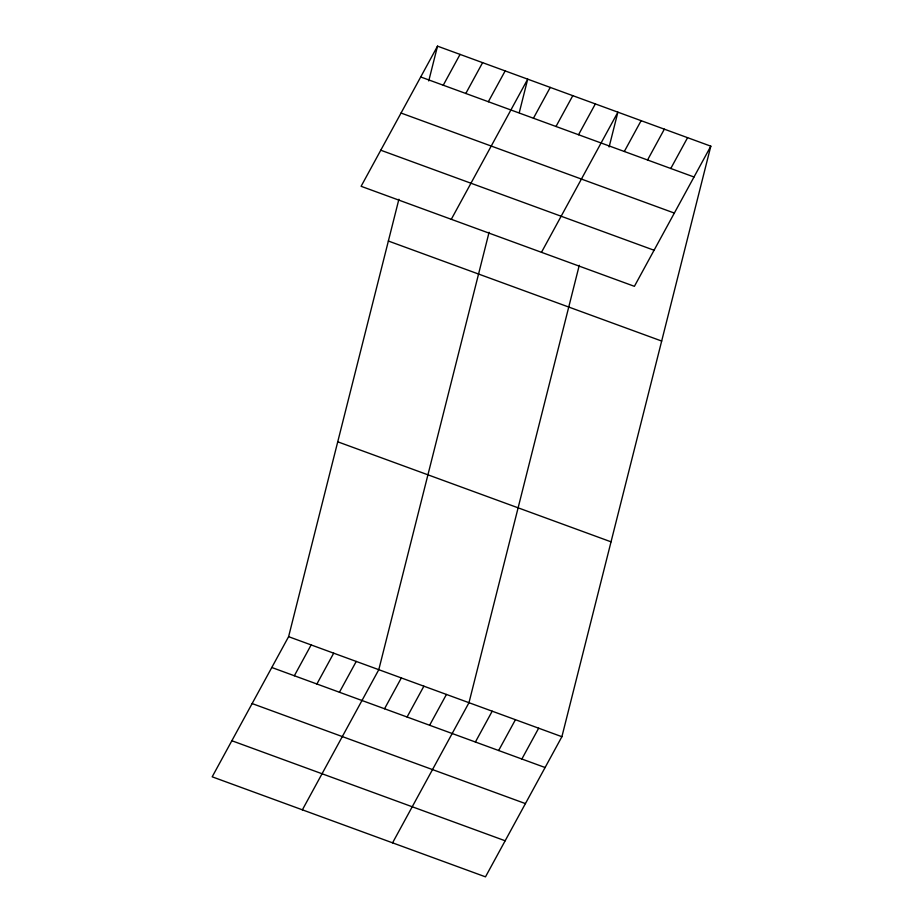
<?xml version="1.0" encoding="UTF-8"?>
<svg xmlns="http://www.w3.org/2000/svg" width="923" height="923" viewBox="0 0 923 923"><rect width="100%" height="100%" fill="white"/><g stroke="black" fill="none" stroke-linecap="round" stroke-linejoin="round"><path stroke-width="1.38" d="M710.814 146.18L634.401 286.326L361.101 186.296L437.514 46.15L710.814 146.18L561.899 736.704L485.486 876.85L212.186 776.82L288.599 636.674L398.898 199.264M428.734 80.947L437.514 46.15M489.086 232.273L378.788 669.694L302.375 809.829M519.28 112.571L527.702 79.159L451.289 219.305M579.275 265.282L468.976 702.703L392.563 842.837M609.111 146.965L617.891 112.168L541.478 252.314M443.259 85.216L460.058 54.399M465.803 93.477L482.602 62.66M488.348 101.726L505.158 70.909M533.448 118.225L550.246 87.408M555.992 126.486L572.791 95.669M578.536 134.735L595.347 103.918M294.345 675.751L311.143 644.935M316.889 684.001L333.688 653.184M624.317 151.487L641.116 120.671M339.433 692.25L356.243 661.433M647.554 159.991L664.352 129.174M670.779 168.494L687.577 137.677M384.533 708.76L401.332 677.944M407.078 717.009L423.876 686.193M429.622 725.259L446.432 694.442M475.403 742.011L492.201 711.195M498.639 750.514L515.438 719.698M521.864 759.018L538.663 728.201M420.703 76.967L694.015 176.997M401.044 113.044L674.344 213.075M380.772 150.218L654.072 250.248M388.364 241.03L661.676 341.049M337.737 441.805L611.038 541.836M288.599 636.674L561.899 736.704M271.789 667.491L545.101 767.521M252.129 703.568L525.429 803.598M231.858 740.742L505.158 840.772"/></g></svg>
